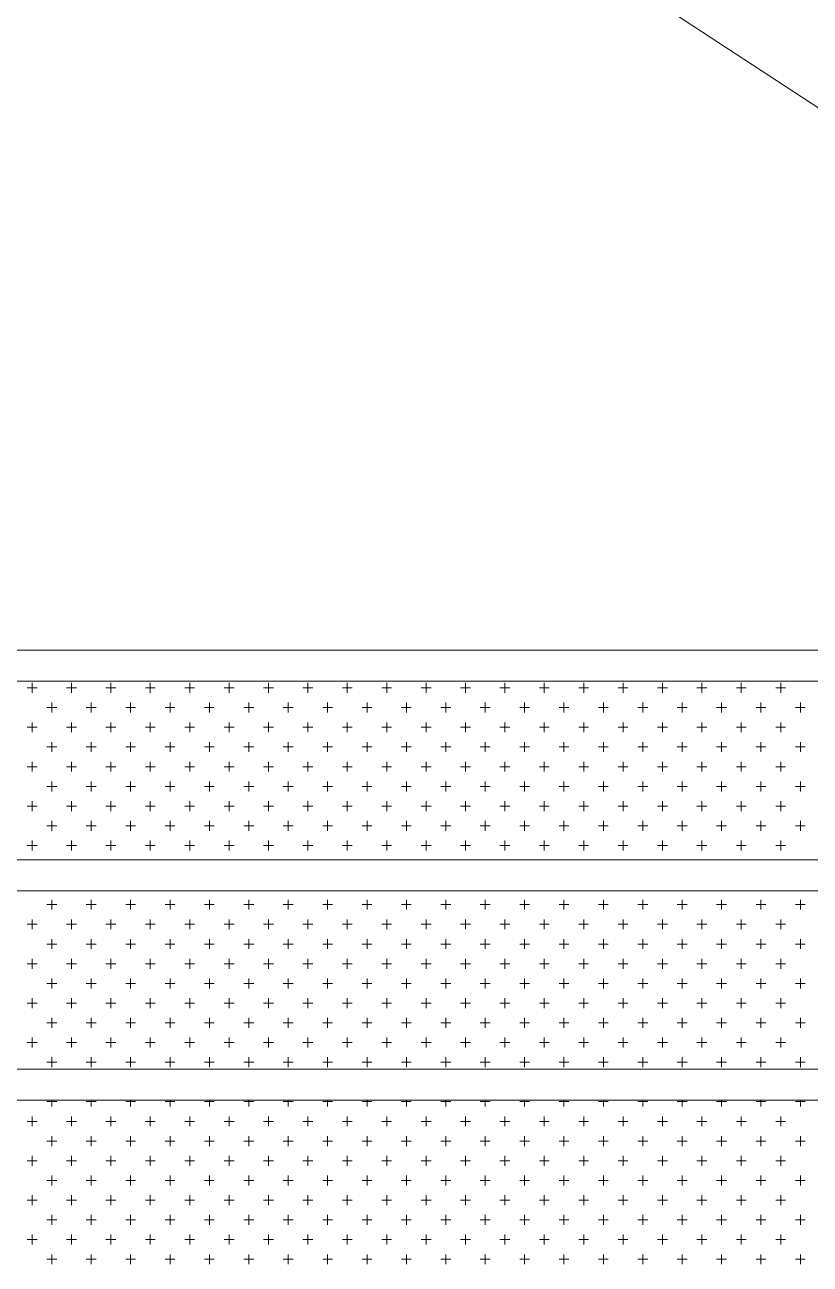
# Model space of a CAD drawing. Header units: millimetres. Extents: x -395 to 1008, y 9 to 692.
# Drawn here: x -315.02 to -312.488, y 27.542 to 31.537 of the extents above; entities that cross this region are included whole.
import ezdxf

# ---------------------------------------------------------------- set-up
doc = ezdxf.new("R2010")
doc.units = ezdxf.units.MM
doc.header["$LTSCALE"] = 0.1
doc.header["$MEASUREMENT"] = 0
doc.layers.add('.10 ultra fina', color=240, linetype='Continuous', lineweight=5)

# ---------------------------------------------------------------- blocks, each defined once
blk = doc.blocks.new('etwew')
at = {"layer": '.10 ultra fina', "color": 240, "lineweight": 5}
for p, q in [((379.4687, 92.1862), (381.9788, 90.5433)), ((356.4279, 89.6076), (381.3663, 89.6076)), ((356.4279, 89.5076), (381.3009, 89.5076)), ((378.188, 89.4862), (378.2197, 89.4862)), ((378.2039, 89.4703), (378.2039, 89.5021)), ((378.315, 89.4862), (378.3467, 89.4862)), ((378.3309, 89.4703), (378.3309, 89.5021)), ((378.442, 89.4862), (378.4737, 89.4862)), ((378.4579, 89.4703), (378.4579, 89.5021)), ((378.569, 89.4862), (378.6007, 89.4862)), ((378.5849, 89.4703), (378.5849, 89.5021)), ((378.696, 89.4862), (378.7277, 89.4862)), ((378.7119, 89.4703), (378.7119, 89.5021)), ((378.823, 89.4862), (378.8547, 89.4862)), ((378.8389, 89.4703), (378.8389, 89.5021)), ((378.95, 89.4862), (378.9817, 89.4862)), ((378.9659, 89.4703), (378.9659, 89.5021)), ((379.077, 89.4862), (379.1087, 89.4862)), ((379.0929, 89.4703), (379.0929, 89.5021)), ((379.204, 89.4862), (379.2357, 89.4862)), ((379.2199, 89.4703), (379.2199, 89.5021)), ((379.331, 89.4862), (379.3627, 89.4862)), ((379.3469, 89.4703), (379.3469, 89.5021)), ((379.458, 89.4862), (379.4897, 89.4862)), ((379.4739, 89.4703), (379.4739, 89.5021)), ((379.585, 89.4862), (379.6167, 89.4862)), ((379.6009, 89.4703), (379.6009, 89.5021)), ((379.712, 89.4862), (379.7437, 89.4862)), ((379.7279, 89.4703), (379.7279, 89.5021)), ((379.839, 89.4862), (379.8707, 89.4862)), ((379.8549, 89.4703), (379.8549, 89.5021)), ((379.966, 89.4862), (379.9977, 89.4862)), ((379.9819, 89.4703), (379.9819, 89.5021)), ((380.093, 89.4862), (380.1247, 89.4862)), ((380.1089, 89.4703), (380.1089, 89.5021)), ((380.22, 89.4862), (380.2517, 89.4862)), ((380.2359, 89.4703), (380.2359, 89.5021)), ((380.347, 89.4862), (380.3787, 89.4862)), ((380.3629, 89.4703), (380.3629, 89.5021)), ((380.474, 89.4862), (380.5057, 89.4862)), ((380.4899, 89.4703), (380.4899, 89.5021)), ((380.601, 89.4862), (380.6327, 89.4862)), ((380.6169, 89.4703), (380.6169, 89.5021)), ((378.2674, 89.4068), (378.2674, 89.4386)), ((378.3944, 89.4068), (378.3944, 89.4386)), ((378.5214, 89.4068), (378.5214, 89.4386)), ((378.6484, 89.4068), (378.6484, 89.4386)), ((378.7754, 89.4068), (378.7754, 89.4386)), ((378.9024, 89.4068), (378.9024, 89.4386)), ((379.0294, 89.4068), (379.0294, 89.4386)), ((379.1564, 89.4068), (379.1564, 89.4386)), ((379.2834, 89.4068), (379.2834, 89.4386)), ((379.4104, 89.4068), (379.4104, 89.4386)), ((379.5374, 89.4068), (379.5374, 89.4386)), ((379.6644, 89.4068), (379.6644, 89.4386)), ((379.7914, 89.4068), (379.7914, 89.4386)), ((379.9184, 89.4068), (379.9184, 89.4386)), ((380.0454, 89.4068), (380.0454, 89.4386)), ((380.1724, 89.4068), (380.1724, 89.4386)), ((380.2994, 89.4068), (380.2994, 89.4386)), ((380.4264, 89.4068), (380.4264, 89.4386)), ((380.5534, 89.4068), (380.5534, 89.4386)), ((380.6804, 89.4068), (380.6804, 89.4386)), ((378.2515, 89.4227), (378.2832, 89.4227)), ((378.3785, 89.4227), (378.4102, 89.4227)), ((378.5055, 89.4227), (378.5372, 89.4227)), ((378.6325, 89.4227), (378.6642, 89.4227)), ((378.7595, 89.4227), (378.7912, 89.4227)), ((378.8865, 89.4227), (378.9182, 89.4227)), ((379.0135, 89.4227), (379.0452, 89.4227)), ((379.1405, 89.4227), (379.1722, 89.4227)), ((379.2675, 89.4227), (379.2992, 89.4227)), ((379.3945, 89.4227), (379.4262, 89.4227)), ((379.5215, 89.4227), (379.5532, 89.4227)), ((379.6485, 89.4227), (379.6802, 89.4227)), ((379.7755, 89.4227), (379.8072, 89.4227)), ((379.9025, 89.4227), (379.9342, 89.4227)), ((380.0295, 89.4227), (380.0612, 89.4227)), ((380.1565, 89.4227), (380.1882, 89.4227)), ((380.2835, 89.4227), (380.3152, 89.4227)), ((380.4105, 89.4227), (380.4422, 89.4227)), ((380.5375, 89.4227), (380.5692, 89.4227)), ((380.6645, 89.4227), (380.6962, 89.4227)), ((378.188, 89.3592), (378.2197, 89.3592)), ((378.2039, 89.3433), (378.2039, 89.3751)), ((378.315, 89.3592), (378.3467, 89.3592)), ((378.3309, 89.3433), (378.3309, 89.3751)), ((378.442, 89.3592), (378.4737, 89.3592)), ((378.4579, 89.3433), (378.4579, 89.3751)), ((378.569, 89.3592), (378.6007, 89.3592)), ((378.5849, 89.3433), (378.5849, 89.3751)), ((378.696, 89.3592), (378.7277, 89.3592)), ((378.7119, 89.3433), (378.7119, 89.3751)), ((378.823, 89.3592), (378.8547, 89.3592)), ((378.8389, 89.3433), (378.8389, 89.3751)), ((378.95, 89.3592), (378.9817, 89.3592)), ((378.9659, 89.3433), (378.9659, 89.3751)), ((379.077, 89.3592), (379.1087, 89.3592)), ((379.0929, 89.3433), (379.0929, 89.3751)), ((379.204, 89.3592), (379.2357, 89.3592)), ((379.2199, 89.3433), (379.2199, 89.3751)), ((379.331, 89.3592), (379.3627, 89.3592)), ((379.3469, 89.3433), (379.3469, 89.3751)), ((379.458, 89.3592), (379.4897, 89.3592)), ((379.4739, 89.3433), (379.4739, 89.3751)), ((379.585, 89.3592), (379.6167, 89.3592)), ((379.6009, 89.3433), (379.6009, 89.3751)), ((379.712, 89.3592), (379.7437, 89.3592)), ((379.7279, 89.3433), (379.7279, 89.3751)), ((379.839, 89.3592), (379.8707, 89.3592)), ((379.8549, 89.3433), (379.8549, 89.3751)), ((379.966, 89.3592), (379.9977, 89.3592)), ((379.9819, 89.3433), (379.9819, 89.3751)), ((380.093, 89.3592), (380.1247, 89.3592)), ((380.1089, 89.3433), (380.1089, 89.3751)), ((380.22, 89.3592), (380.2517, 89.3592)), ((380.2359, 89.3433), (380.2359, 89.3751)), ((380.347, 89.3592), (380.3787, 89.3592)), ((380.3629, 89.3433), (380.3629, 89.3751)), ((380.474, 89.3592), (380.5057, 89.3592)), ((380.4899, 89.3433), (380.4899, 89.3751)), ((380.601, 89.3592), (380.6327, 89.3592)), ((380.6169, 89.3433), (380.6169, 89.3751)), ((378.2515, 89.2957), (378.2832, 89.2957)), ((378.2674, 89.2798), (378.2674, 89.3116)), ((378.3785, 89.2957), (378.4102, 89.2957)), ((378.3944, 89.2798), (378.3944, 89.3116)), ((378.5055, 89.2957), (378.5372, 89.2957)), ((378.5214, 89.2798), (378.5214, 89.3116)), ((378.6325, 89.2957), (378.6642, 89.2957)), ((378.6484, 89.2798), (378.6484, 89.3116)), ((378.7595, 89.2957), (378.7912, 89.2957)), ((378.7754, 89.2798), (378.7754, 89.3116)), ((378.8865, 89.2957), (378.9182, 89.2957)), ((378.9024, 89.2798), (378.9024, 89.3116)), ((379.0135, 89.2957), (379.0452, 89.2957)), ((379.0294, 89.2798), (379.0294, 89.3116)), ((379.1405, 89.2957), (379.1722, 89.2957)), ((379.1564, 89.2798), (379.1564, 89.3116)), ((379.2675, 89.2957), (379.2992, 89.2957)), ((379.2834, 89.2798), (379.2834, 89.3116)), ((379.3945, 89.2957), (379.4262, 89.2957)), ((379.4104, 89.2798), (379.4104, 89.3116)), ((379.5215, 89.2957), (379.5532, 89.2957)), ((379.5374, 89.2798), (379.5374, 89.3116)), ((379.6485, 89.2957), (379.6802, 89.2957)), ((379.6644, 89.2798), (379.6644, 89.3116)), ((379.7755, 89.2957), (379.8072, 89.2957)), ((379.7914, 89.2798), (379.7914, 89.3116)), ((379.9025, 89.2957), (379.9342, 89.2957)), ((379.9184, 89.2798), (379.9184, 89.3116)), ((380.0295, 89.2957), (380.0612, 89.2957)), ((380.0454, 89.2798), (380.0454, 89.3116)), ((380.1565, 89.2957), (380.1882, 89.2957)), ((380.1724, 89.2798), (380.1724, 89.3116)), ((380.2835, 89.2957), (380.3152, 89.2957)), ((380.2994, 89.2798), (380.2994, 89.3116)), ((380.4105, 89.2957), (380.4422, 89.2957)), ((380.4264, 89.2798), (380.4264, 89.3116)), ((380.5375, 89.2957), (380.5692, 89.2957)), ((380.5534, 89.2798), (380.5534, 89.3116)), ((380.6645, 89.2957), (380.6962, 89.2957)), ((380.6804, 89.2798), (380.6804, 89.3116)), ((378.2039, 89.2163), (378.2039, 89.2481)), ((378.3309, 89.2163), (378.3309, 89.2481)), ((378.4579, 89.2163), (378.4579, 89.2481)), ((378.5849, 89.2163), (378.5849, 89.2481)), ((378.7119, 89.2163), (378.7119, 89.2481)), ((378.8389, 89.2163), (378.8389, 89.2481)), ((378.9659, 89.2163), (378.9659, 89.2481)), ((379.0929, 89.2163), (379.0929, 89.2481)), ((379.2199, 89.2163), (379.2199, 89.2481)), ((379.3469, 89.2163), (379.3469, 89.2481)), ((379.4739, 89.2163), (379.4739, 89.2481)), ((379.6009, 89.2163), (379.6009, 89.2481)), ((379.7279, 89.2163), (379.7279, 89.2481)), ((379.8549, 89.2163), (379.8549, 89.2481)), ((379.9819, 89.2163), (379.9819, 89.2481)), ((380.1089, 89.2163), (380.1089, 89.2481)), ((380.2359, 89.2163), (380.2359, 89.2481)), ((380.3629, 89.2163), (380.3629, 89.2481)), ((380.4899, 89.2163), (380.4899, 89.2481)), ((380.6169, 89.2163), (380.6169, 89.2481)), ((378.188, 89.2322), (378.2197, 89.2322)), ((378.315, 89.2322), (378.3467, 89.2322)), ((378.442, 89.2322), (378.4737, 89.2322)), ((378.569, 89.2322), (378.6007, 89.2322)), ((378.696, 89.2322), (378.7277, 89.2322)), ((378.823, 89.2322), (378.8547, 89.2322)), ((378.95, 89.2322), (378.9817, 89.2322)), ((379.077, 89.2322), (379.1087, 89.2322)), ((379.204, 89.2322), (379.2357, 89.2322)), ((379.331, 89.2322), (379.3627, 89.2322)), ((379.458, 89.2322), (379.4897, 89.2322)), ((379.585, 89.2322), (379.6167, 89.2322)), ((379.712, 89.2322), (379.7437, 89.2322)), ((379.839, 89.2322), (379.8707, 89.2322)), ((379.966, 89.2322), (379.9977, 89.2322)), ((380.093, 89.2322), (380.1247, 89.2322)), ((380.22, 89.2322), (380.2517, 89.2322)), ((380.347, 89.2322), (380.3787, 89.2322)), ((380.474, 89.2322), (380.5057, 89.2322)), ((380.601, 89.2322), (380.6327, 89.2322)), ((378.2515, 89.1687), (378.2832, 89.1687)), ((378.2674, 89.1528), (378.2674, 89.1846)), ((378.3785, 89.1687), (378.4102, 89.1687)), ((378.3944, 89.1528), (378.3944, 89.1846)), ((378.5055, 89.1687), (378.5372, 89.1687)), ((378.5214, 89.1528), (378.5214, 89.1846)), ((378.6325, 89.1687), (378.6642, 89.1687)), ((378.6484, 89.1528), (378.6484, 89.1846)), ((378.7595, 89.1687), (378.7912, 89.1687)), ((378.7754, 89.1528), (378.7754, 89.1846)), ((378.8865, 89.1687), (378.9182, 89.1687)), ((378.9024, 89.1528), (378.9024, 89.1846)), ((379.0135, 89.1687), (379.0452, 89.1687)), ((379.0294, 89.1528), (379.0294, 89.1846)), ((379.1405, 89.1687), (379.1722, 89.1687)), ((379.1564, 89.1528), (379.1564, 89.1846)), ((379.2675, 89.1687), (379.2992, 89.1687)), ((379.2834, 89.1528), (379.2834, 89.1846)), ((379.3945, 89.1687), (379.4262, 89.1687)), ((379.4104, 89.1528), (379.4104, 89.1846)), ((379.5215, 89.1687), (379.5532, 89.1687)), ((379.5374, 89.1528), (379.5374, 89.1846)), ((379.6485, 89.1687), (379.6802, 89.1687)), ((379.6644, 89.1528), (379.6644, 89.1846)), ((379.7755, 89.1687), (379.8072, 89.1687)), ((379.7914, 89.1528), (379.7914, 89.1846)), ((379.9025, 89.1687), (379.9342, 89.1687)), ((379.9184, 89.1528), (379.9184, 89.1846)), ((380.0295, 89.1687), (380.0612, 89.1687)), ((380.0454, 89.1528), (380.0454, 89.1846)), ((380.1565, 89.1687), (380.1882, 89.1687)), ((380.1724, 89.1528), (380.1724, 89.1846)), ((380.2835, 89.1687), (380.3152, 89.1687)), ((380.2994, 89.1528), (380.2994, 89.1846)), ((380.4105, 89.1687), (380.4422, 89.1687)), ((380.4264, 89.1528), (380.4264, 89.1846)), ((380.5375, 89.1687), (380.5692, 89.1687)), ((380.5534, 89.1528), (380.5534, 89.1846)), ((380.6645, 89.1687), (380.6962, 89.1687)), ((380.6804, 89.1528), (380.6804, 89.1846)), ((378.2039, 89.0893), (378.2039, 89.1211)), ((378.3309, 89.0893), (378.3309, 89.1211)), ((378.4579, 89.0893), (378.4579, 89.1211)), ((378.5849, 89.0893), (378.5849, 89.1211)), ((378.7119, 89.0893), (378.7119, 89.1211)), ((378.8389, 89.0893), (378.8389, 89.1211)), ((378.9659, 89.0893), (378.9659, 89.1211)), ((379.0929, 89.0893), (379.0929, 89.1211)), ((379.2199, 89.0893), (379.2199, 89.1211)), ((379.3469, 89.0893), (379.3469, 89.1211)), ((379.4739, 89.0893), (379.4739, 89.1211)), ((379.6009, 89.0893), (379.6009, 89.1211)), ((379.7279, 89.0893), (379.7279, 89.1211)), ((379.8549, 89.0893), (379.8549, 89.1211)), ((379.9819, 89.0893), (379.9819, 89.1211)), ((380.1089, 89.0893), (380.1089, 89.1211)), ((380.2359, 89.0893), (380.2359, 89.1211)), ((380.3629, 89.0893), (380.3629, 89.1211)), ((380.4899, 89.0893), (380.4899, 89.1211)), ((380.6169, 89.0893), (380.6169, 89.1211)), ((378.188, 89.1052), (378.2197, 89.1052)), ((378.315, 89.1052), (378.3467, 89.1052)), ((378.442, 89.1052), (378.4737, 89.1052)), ((378.569, 89.1052), (378.6007, 89.1052)), ((378.696, 89.1052), (378.7277, 89.1052)), ((378.823, 89.1052), (378.8547, 89.1052)), ((378.95, 89.1052), (378.9817, 89.1052)), ((379.077, 89.1052), (379.1087, 89.1052)), ((379.204, 89.1052), (379.2357, 89.1052)), ((379.331, 89.1052), (379.3627, 89.1052)), ((379.458, 89.1052), (379.4897, 89.1052)), ((379.585, 89.1052), (379.6167, 89.1052)), ((379.712, 89.1052), (379.7437, 89.1052)), ((379.839, 89.1052), (379.8707, 89.1052)), ((379.966, 89.1052), (379.9977, 89.1052)), ((380.093, 89.1052), (380.1247, 89.1052)), ((380.22, 89.1052), (380.2517, 89.1052)), ((380.347, 89.1052), (380.3787, 89.1052)), ((380.474, 89.1052), (380.5057, 89.1052)), ((380.601, 89.1052), (380.6327, 89.1052)), ((378.2515, 89.0417), (378.2832, 89.0417)), ((378.2674, 89.0258), (378.2674, 89.0576)), ((378.3785, 89.0417), (378.4102, 89.0417)), ((378.3944, 89.0258), (378.3944, 89.0576)), ((378.5055, 89.0417), (378.5372, 89.0417)), ((378.5214, 89.0258), (378.5214, 89.0576)), ((378.6325, 89.0417), (378.6642, 89.0417)), ((378.6484, 89.0258), (378.6484, 89.0576)), ((378.7595, 89.0417), (378.7912, 89.0417)), ((378.7754, 89.0258), (378.7754, 89.0576)), ((378.8865, 89.0417), (378.9182, 89.0417)), ((378.9024, 89.0258), (378.9024, 89.0576)), ((379.0135, 89.0417), (379.0452, 89.0417)), ((379.0294, 89.0258), (379.0294, 89.0576)), ((379.1405, 89.0417), (379.1722, 89.0417)), ((379.1564, 89.0258), (379.1564, 89.0576)), ((379.2675, 89.0417), (379.2992, 89.0417)), ((379.2834, 89.0258), (379.2834, 89.0576)), ((379.3945, 89.0417), (379.4262, 89.0417)), ((379.4104, 89.0258), (379.4104, 89.0576)), ((379.5215, 89.0417), (379.5532, 89.0417)), ((379.5374, 89.0258), (379.5374, 89.0576)), ((379.6485, 89.0417), (379.6802, 89.0417)), ((379.6644, 89.0258), (379.6644, 89.0576)), ((379.7755, 89.0417), (379.8072, 89.0417)), ((379.7914, 89.0258), (379.7914, 89.0576)), ((379.9025, 89.0417), (379.9342, 89.0417)), ((379.9184, 89.0258), (379.9184, 89.0576)), ((380.0295, 89.0417), (380.0612, 89.0417)), ((380.0454, 89.0258), (380.0454, 89.0576)), ((380.1565, 89.0417), (380.1882, 89.0417)), ((380.1724, 89.0258), (380.1724, 89.0576)), ((380.2835, 89.0417), (380.3152, 89.0417)), ((380.2994, 89.0258), (380.2994, 89.0576)), ((380.4105, 89.0417), (380.4422, 89.0417)), ((380.4264, 89.0258), (380.4264, 89.0576)), ((380.5375, 89.0417), (380.5692, 89.0417)), ((380.5534, 89.0258), (380.5534, 89.0576)), ((380.6645, 89.0417), (380.6962, 89.0417)), ((380.6804, 89.0258), (380.6804, 89.0576)), ((378.2039, 88.9623), (378.2039, 88.9941)), ((378.3309, 88.9623), (378.3309, 88.9941)), ((378.4579, 88.9623), (378.4579, 88.9941)), ((378.5849, 88.9623), (378.5849, 88.9941)), ((378.7119, 88.9623), (378.7119, 88.9941)), ((378.8389, 88.9623), (378.8389, 88.9941)), ((378.9659, 88.9623), (378.9659, 88.9941)), ((379.0929, 88.9623), (379.0929, 88.9941)), ((379.2199, 88.9623), (379.2199, 88.9941)), ((379.3469, 88.9623), (379.3469, 88.9941)), ((379.4739, 88.9623), (379.4739, 88.9941)), ((379.6009, 88.9623), (379.6009, 88.9941)), ((379.7279, 88.9623), (379.7279, 88.9941)), ((379.8549, 88.9623), (379.8549, 88.9941)), ((379.9819, 88.9623), (379.9819, 88.9941)), ((380.1089, 88.9623), (380.1089, 88.9941)), ((380.2359, 88.9623), (380.2359, 88.9941)), ((380.3629, 88.9623), (380.3629, 88.9941)), ((380.4899, 88.9623), (380.4899, 88.9941)), ((380.6169, 88.9623), (380.6169, 88.9941)), ((378.188, 88.9782), (378.2197, 88.9782)), ((378.315, 88.9782), (378.3467, 88.9782)), ((378.442, 88.9782), (378.4737, 88.9782)), ((378.569, 88.9782), (378.6007, 88.9782)), ((378.696, 88.9782), (378.7277, 88.9782)), ((378.823, 88.9782), (378.8547, 88.9782)), ((378.95, 88.9782), (378.9817, 88.9782)), ((379.077, 88.9782), (379.1087, 88.9782)), ((379.204, 88.9782), (379.2357, 88.9782)), ((379.331, 88.9782), (379.3627, 88.9782)), ((379.458, 88.9782), (379.4897, 88.9782)), ((379.585, 88.9782), (379.6167, 88.9782)), ((379.712, 88.9782), (379.7437, 88.9782)), ((379.839, 88.9782), (379.8707, 88.9782)), ((379.966, 88.9782), (379.9977, 88.9782)), ((380.093, 88.9782), (380.1247, 88.9782)), ((380.22, 88.9782), (380.2517, 88.9782)), ((380.347, 88.9782), (380.3787, 88.9782)), ((380.474, 88.9782), (380.5057, 88.9782)), ((380.601, 88.9782), (380.6327, 88.9782)), ((356.4279, 88.9325), (381.7008, 88.9325)), ((356.4279, 88.8325), (381.8536, 88.8325)), ((378.2674, 88.7718), (378.2674, 88.8036)), ((378.3944, 88.7718), (378.3944, 88.8036)), ((378.5214, 88.7718), (378.5214, 88.8036)), ((378.6484, 88.7718), (378.6484, 88.8036)), ((378.7754, 88.7718), (378.7754, 88.8036)), ((378.9024, 88.7718), (378.9024, 88.8036)), ((379.0294, 88.7718), (379.0294, 88.8036)), ((379.1564, 88.7718), (379.1564, 88.8036)), ((379.2834, 88.7718), (379.2834, 88.8036)), ((379.4104, 88.7718), (379.4104, 88.8036)), ((379.5374, 88.7718), (379.5374, 88.8036)), ((379.6644, 88.7718), (379.6644, 88.8036)), ((379.7914, 88.7718), (379.7914, 88.8036)), ((379.9184, 88.7718), (379.9184, 88.8036)), ((380.0454, 88.7718), (380.0454, 88.8036)), ((380.1724, 88.7718), (380.1724, 88.8036)), ((380.2994, 88.7718), (380.2994, 88.8036)), ((380.4264, 88.7718), (380.4264, 88.8036)), ((380.5534, 88.7718), (380.5534, 88.8036)), ((380.6804, 88.7718), (380.6804, 88.8036)), ((378.2515, 88.7877), (378.2832, 88.7877)), ((378.3785, 88.7877), (378.4102, 88.7877)), ((378.5055, 88.7877), (378.5372, 88.7877)), ((378.6325, 88.7877), (378.6642, 88.7877)), ((378.7595, 88.7877), (378.7912, 88.7877)), ((378.8865, 88.7877), (378.9182, 88.7877)), ((379.0135, 88.7877), (379.0452, 88.7877)), ((379.1405, 88.7877), (379.1722, 88.7877)), ((379.2675, 88.7877), (379.2992, 88.7877)), ((379.3945, 88.7877), (379.4262, 88.7877)), ((379.5215, 88.7877), (379.5532, 88.7877)), ((379.6485, 88.7877), (379.6802, 88.7877)), ((379.7755, 88.7877), (379.8072, 88.7877)), ((379.9025, 88.7877), (379.9342, 88.7877)), ((380.0295, 88.7877), (380.0612, 88.7877)), ((380.1565, 88.7877), (380.1882, 88.7877)), ((380.2835, 88.7877), (380.3152, 88.7877)), ((380.4105, 88.7877), (380.4422, 88.7877)), ((380.5375, 88.7877), (380.5692, 88.7877)), ((380.6645, 88.7877), (380.6962, 88.7877)), ((378.188, 88.7242), (378.2197, 88.7242)), ((378.2039, 88.7083), (378.2039, 88.7401)), ((378.315, 88.7242), (378.3467, 88.7242)), ((378.3309, 88.7083), (378.3309, 88.7401)), ((378.442, 88.7242), (378.4737, 88.7242)), ((378.4579, 88.7083), (378.4579, 88.7401)), ((378.569, 88.7242), (378.6007, 88.7242)), ((378.5849, 88.7083), (378.5849, 88.7401)), ((378.696, 88.7242), (378.7277, 88.7242)), ((378.7119, 88.7083), (378.7119, 88.7401)), ((378.823, 88.7242), (378.8547, 88.7242)), ((378.8389, 88.7083), (378.8389, 88.7401)), ((378.95, 88.7242), (378.9817, 88.7242)), ((378.9659, 88.7083), (378.9659, 88.7401)), ((379.077, 88.7242), (379.1087, 88.7242)), ((379.0929, 88.7083), (379.0929, 88.7401)), ((379.204, 88.7242), (379.2357, 88.7242)), ((379.2199, 88.7083), (379.2199, 88.7401)), ((379.331, 88.7242), (379.3627, 88.7242)), ((379.3469, 88.7083), (379.3469, 88.7401)), ((379.458, 88.7242), (379.4897, 88.7242)), ((379.4739, 88.7083), (379.4739, 88.7401)), ((379.585, 88.7242), (379.6167, 88.7242)), ((379.6009, 88.7083), (379.6009, 88.7401)), ((379.712, 88.7242), (379.7437, 88.7242)), ((379.7279, 88.7083), (379.7279, 88.7401)), ((379.839, 88.7242), (379.8707, 88.7242)), ((379.8549, 88.7083), (379.8549, 88.7401)), ((379.966, 88.7242), (379.9977, 88.7242)), ((379.9819, 88.7083), (379.9819, 88.7401)), ((380.093, 88.7242), (380.1247, 88.7242)), ((380.1089, 88.7083), (380.1089, 88.7401)), ((380.22, 88.7242), (380.2517, 88.7242)), ((380.2359, 88.7083), (380.2359, 88.7401)), ((380.347, 88.7242), (380.3787, 88.7242)), ((380.3629, 88.7083), (380.3629, 88.7401)), ((380.474, 88.7242), (380.5057, 88.7242)), ((380.4899, 88.7083), (380.4899, 88.7401)), ((380.601, 88.7242), (380.6327, 88.7242)), ((380.6169, 88.7083), (380.6169, 88.7401)), ((378.2674, 88.6448), (378.2674, 88.6766)), ((378.3944, 88.6448), (378.3944, 88.6766)), ((378.5214, 88.6448), (378.5214, 88.6766)), ((378.6484, 88.6448), (378.6484, 88.6766)), ((378.7754, 88.6448), (378.7754, 88.6766)), ((378.9024, 88.6448), (378.9024, 88.6766)), ((379.0294, 88.6448), (379.0294, 88.6766)), ((379.1564, 88.6448), (379.1564, 88.6766)), ((379.2834, 88.6448), (379.2834, 88.6766)), ((379.4104, 88.6448), (379.4104, 88.6766)), ((379.5374, 88.6448), (379.5374, 88.6766)), ((379.6644, 88.6448), (379.6644, 88.6766)), ((379.7914, 88.6448), (379.7914, 88.6766)), ((379.9184, 88.6448), (379.9184, 88.6766)), ((380.0454, 88.6448), (380.0454, 88.6766)), ((380.1724, 88.6448), (380.1724, 88.6766)), ((380.2994, 88.6448), (380.2994, 88.6766)), ((380.4264, 88.6448), (380.4264, 88.6766)), ((380.5534, 88.6448), (380.5534, 88.6766)), ((380.6804, 88.6448), (380.6804, 88.6766)), ((378.2515, 88.6607), (378.2832, 88.6607)), ((378.3785, 88.6607), (378.4102, 88.6607)), ((378.5055, 88.6607), (378.5372, 88.6607)), ((378.6325, 88.6607), (378.6642, 88.6607)), ((378.7595, 88.6607), (378.7912, 88.6607)), ((378.8865, 88.6607), (378.9182, 88.6607)), ((379.0135, 88.6607), (379.0452, 88.6607)), ((379.1405, 88.6607), (379.1722, 88.6607)), ((379.2675, 88.6607), (379.2992, 88.6607)), ((379.3945, 88.6607), (379.4262, 88.6607)), ((379.5215, 88.6607), (379.5532, 88.6607)), ((379.6485, 88.6607), (379.6802, 88.6607)), ((379.7755, 88.6607), (379.8072, 88.6607)), ((379.9025, 88.6607), (379.9342, 88.6607)), ((380.0295, 88.6607), (380.0612, 88.6607)), ((380.1565, 88.6607), (380.1882, 88.6607)), ((380.2835, 88.6607), (380.3152, 88.6607)), ((380.4105, 88.6607), (380.4422, 88.6607)), ((380.5375, 88.6607), (380.5692, 88.6607)), ((380.6645, 88.6607), (380.6962, 88.6607)), ((378.188, 88.5972), (378.2197, 88.5972)), ((378.2039, 88.5813), (378.2039, 88.6131)), ((378.315, 88.5972), (378.3467, 88.5972)), ((378.3309, 88.5813), (378.3309, 88.6131)), ((378.442, 88.5972), (378.4737, 88.5972)), ((378.4579, 88.5813), (378.4579, 88.6131)), ((378.569, 88.5972), (378.6007, 88.5972)), ((378.5849, 88.5813), (378.5849, 88.6131)), ((378.696, 88.5972), (378.7277, 88.5972)), ((378.7119, 88.5813), (378.7119, 88.6131)), ((378.823, 88.5972), (378.8547, 88.5972)), ((378.8389, 88.5813), (378.8389, 88.6131)), ((378.95, 88.5972), (378.9817, 88.5972)), ((378.9659, 88.5813), (378.9659, 88.6131)), ((379.077, 88.5972), (379.1087, 88.5972)), ((379.0929, 88.5813), (379.0929, 88.6131)), ((379.204, 88.5972), (379.2357, 88.5972)), ((379.2199, 88.5813), (379.2199, 88.6131)), ((379.331, 88.5972), (379.3627, 88.5972)), ((379.3469, 88.5813), (379.3469, 88.6131)), ((379.458, 88.5972), (379.4897, 88.5972)), ((379.4739, 88.5813), (379.4739, 88.6131)), ((379.585, 88.5972), (379.6167, 88.5972)), ((379.6009, 88.5813), (379.6009, 88.6131)), ((379.712, 88.5972), (379.7437, 88.5972)), ((379.7279, 88.5813), (379.7279, 88.6131)), ((379.839, 88.5972), (379.8707, 88.5972)), ((379.8549, 88.5813), (379.8549, 88.6131)), ((379.966, 88.5972), (379.9977, 88.5972)), ((379.9819, 88.5813), (379.9819, 88.6131)), ((380.093, 88.5972), (380.1247, 88.5972)), ((380.1089, 88.5813), (380.1089, 88.6131)), ((380.22, 88.5972), (380.2517, 88.5972)), ((380.2359, 88.5813), (380.2359, 88.6131)), ((380.347, 88.5972), (380.3787, 88.5972)), ((380.3629, 88.5813), (380.3629, 88.6131)), ((380.474, 88.5972), (380.5057, 88.5972)), ((380.4899, 88.5813), (380.4899, 88.6131)), ((380.601, 88.5972), (380.6327, 88.5972)), ((380.6169, 88.5813), (380.6169, 88.6131)), ((378.2515, 88.5337), (378.2832, 88.5337)), ((378.2674, 88.5178), (378.2674, 88.5496)), ((378.3785, 88.5337), (378.4102, 88.5337)), ((378.3944, 88.5178), (378.3944, 88.5496)), ((378.5055, 88.5337), (378.5372, 88.5337)), ((378.5214, 88.5178), (378.5214, 88.5496)), ((378.6325, 88.5337), (378.6642, 88.5337)), ((378.6484, 88.5178), (378.6484, 88.5496)), ((378.7595, 88.5337), (378.7912, 88.5337)), ((378.7754, 88.5178), (378.7754, 88.5496)), ((378.8865, 88.5337), (378.9182, 88.5337)), ((378.9024, 88.5178), (378.9024, 88.5496)), ((379.0135, 88.5337), (379.0452, 88.5337)), ((379.0294, 88.5178), (379.0294, 88.5496)), ((379.1405, 88.5337), (379.1722, 88.5337)), ((379.1564, 88.5178), (379.1564, 88.5496)), ((379.2675, 88.5337), (379.2992, 88.5337)), ((379.2834, 88.5178), (379.2834, 88.5496)), ((379.3945, 88.5337), (379.4262, 88.5337)), ((379.4104, 88.5178), (379.4104, 88.5496)), ((379.5215, 88.5337), (379.5532, 88.5337)), ((379.5374, 88.5178), (379.5374, 88.5496)), ((379.6485, 88.5337), (379.6802, 88.5337)), ((379.6644, 88.5178), (379.6644, 88.5496)), ((379.7755, 88.5337), (379.8072, 88.5337)), ((379.7914, 88.5178), (379.7914, 88.5496)), ((379.9025, 88.5337), (379.9342, 88.5337)), ((379.9184, 88.5178), (379.9184, 88.5496)), ((380.0295, 88.5337), (380.0612, 88.5337)), ((380.0454, 88.5178), (380.0454, 88.5496)), ((380.1565, 88.5337), (380.1882, 88.5337)), ((380.1724, 88.5178), (380.1724, 88.5496)), ((380.2835, 88.5337), (380.3152, 88.5337)), ((380.2994, 88.5178), (380.2994, 88.5496)), ((380.4105, 88.5337), (380.4422, 88.5337)), ((380.4264, 88.5178), (380.4264, 88.5496)), ((380.5375, 88.5337), (380.5692, 88.5337)), ((380.5534, 88.5178), (380.5534, 88.5496)), ((380.6645, 88.5337), (380.6962, 88.5337)), ((380.6804, 88.5178), (380.6804, 88.5496)), ((378.2039, 88.4543), (378.2039, 88.4861)), ((378.3309, 88.4543), (378.3309, 88.4861)), ((378.4579, 88.4543), (378.4579, 88.4861)), ((378.5849, 88.4543), (378.5849, 88.4861)), ((378.7119, 88.4543), (378.7119, 88.4861)), ((378.8389, 88.4543), (378.8389, 88.4861)), ((378.9659, 88.4543), (378.9659, 88.4861)), ((379.0929, 88.4543), (379.0929, 88.4861)), ((379.2199, 88.4543), (379.2199, 88.4861)), ((379.3469, 88.4543), (379.3469, 88.4861)), ((379.4739, 88.4543), (379.4739, 88.4861)), ((379.6009, 88.4543), (379.6009, 88.4861)), ((379.7279, 88.4543), (379.7279, 88.4861)), ((379.8549, 88.4543), (379.8549, 88.4861)), ((379.9819, 88.4543), (379.9819, 88.4861)), ((380.1089, 88.4543), (380.1089, 88.4861)), ((380.2359, 88.4543), (380.2359, 88.4861)), ((380.3629, 88.4543), (380.3629, 88.4861)), ((380.4899, 88.4543), (380.4899, 88.4861)), ((380.6169, 88.4543), (380.6169, 88.4861)), ((378.188, 88.4702), (378.2197, 88.4702)), ((378.315, 88.4702), (378.3467, 88.4702)), ((378.442, 88.4702), (378.4737, 88.4702)), ((378.569, 88.4702), (378.6007, 88.4702)), ((378.696, 88.4702), (378.7277, 88.4702)), ((378.823, 88.4702), (378.8547, 88.4702)), ((378.95, 88.4702), (378.9817, 88.4702)), ((379.077, 88.4702), (379.1087, 88.4702)), ((379.204, 88.4702), (379.2357, 88.4702)), ((379.331, 88.4702), (379.3627, 88.4702)), ((379.458, 88.4702), (379.4897, 88.4702)), ((379.585, 88.4702), (379.6167, 88.4702)), ((379.712, 88.4702), (379.7437, 88.4702)), ((379.839, 88.4702), (379.8707, 88.4702)), ((379.966, 88.4702), (379.9977, 88.4702)), ((380.093, 88.4702), (380.1247, 88.4702)), ((380.22, 88.4702), (380.2517, 88.4702)), ((380.347, 88.4702), (380.3787, 88.4702)), ((380.474, 88.4702), (380.5057, 88.4702)), ((380.601, 88.4702), (380.6327, 88.4702)), ((378.2515, 88.4067), (378.2832, 88.4067)), ((378.2674, 88.3908), (378.2674, 88.4226)), ((378.3785, 88.4067), (378.4102, 88.4067)), ((378.3944, 88.3908), (378.3944, 88.4226)), ((378.5055, 88.4067), (378.5372, 88.4067)), ((378.5214, 88.3908), (378.5214, 88.4226)), ((378.6325, 88.4067), (378.6642, 88.4067)), ((378.6484, 88.3908), (378.6484, 88.4226)), ((378.7595, 88.4067), (378.7912, 88.4067)), ((378.7754, 88.3908), (378.7754, 88.4226)), ((378.8865, 88.4067), (378.9182, 88.4067)), ((378.9024, 88.3908), (378.9024, 88.4226)), ((379.0135, 88.4067), (379.0452, 88.4067)), ((379.0294, 88.3908), (379.0294, 88.4226)), ((379.1405, 88.4067), (379.1722, 88.4067)), ((379.1564, 88.3908), (379.1564, 88.4226)), ((379.2675, 88.4067), (379.2992, 88.4067)), ((379.2834, 88.3908), (379.2834, 88.4226)), ((379.3945, 88.4067), (379.4262, 88.4067)), ((379.4104, 88.3908), (379.4104, 88.4226)), ((379.5215, 88.4067), (379.5532, 88.4067)), ((379.5374, 88.3908), (379.5374, 88.4226)), ((379.6485, 88.4067), (379.6802, 88.4067)), ((379.6644, 88.3908), (379.6644, 88.4226)), ((379.7755, 88.4067), (379.8072, 88.4067)), ((379.7914, 88.3908), (379.7914, 88.4226)), ((379.9025, 88.4067), (379.9342, 88.4067)), ((379.9184, 88.3908), (379.9184, 88.4226)), ((380.0295, 88.4067), (380.0612, 88.4067)), ((380.0454, 88.3908), (380.0454, 88.4226)), ((380.1565, 88.4067), (380.1882, 88.4067)), ((380.1724, 88.3908), (380.1724, 88.4226)), ((380.2835, 88.4067), (380.3152, 88.4067)), ((380.2994, 88.3908), (380.2994, 88.4226)), ((380.4105, 88.4067), (380.4422, 88.4067)), ((380.4264, 88.3908), (380.4264, 88.4226)), ((380.5375, 88.4067), (380.5692, 88.4067)), ((380.5534, 88.3908), (380.5534, 88.4226)), ((380.6645, 88.4067), (380.6962, 88.4067)), ((380.6804, 88.3908), (380.6804, 88.4226)), ((378.2039, 88.3273), (378.2039, 88.3591)), ((378.3309, 88.3273), (378.3309, 88.3591)), ((378.4579, 88.3273), (378.4579, 88.3591)), ((378.5849, 88.3273), (378.5849, 88.3591)), ((378.7119, 88.3273), (378.7119, 88.3591)), ((378.8389, 88.3273), (378.8389, 88.3591)), ((378.9659, 88.3273), (378.9659, 88.3591)), ((379.0929, 88.3273), (379.0929, 88.3591)), ((379.2199, 88.3273), (379.2199, 88.3591)), ((379.3469, 88.3273), (379.3469, 88.3591)), ((379.4739, 88.3273), (379.4739, 88.3591)), ((379.6009, 88.3273), (379.6009, 88.3591)), ((379.7279, 88.3273), (379.7279, 88.3591)), ((379.8549, 88.3273), (379.8549, 88.3591)), ((379.9819, 88.3273), (379.9819, 88.3591)), ((380.1089, 88.3273), (380.1089, 88.3591)), ((380.2359, 88.3273), (380.2359, 88.3591)), ((380.3629, 88.3273), (380.3629, 88.3591)), ((380.4899, 88.3273), (380.4899, 88.3591)), ((380.6169, 88.3273), (380.6169, 88.3591)), ((378.188, 88.3432), (378.2197, 88.3432)), ((378.315, 88.3432), (378.3467, 88.3432)), ((378.442, 88.3432), (378.4737, 88.3432)), ((378.569, 88.3432), (378.6007, 88.3432)), ((378.696, 88.3432), (378.7277, 88.3432)), ((378.823, 88.3432), (378.8547, 88.3432)), ((378.95, 88.3432), (378.9817, 88.3432)), ((379.077, 88.3432), (379.1087, 88.3432)), ((379.204, 88.3432), (379.2357, 88.3432)), ((379.331, 88.3432), (379.3627, 88.3432)), ((379.458, 88.3432), (379.4897, 88.3432)), ((379.585, 88.3432), (379.6167, 88.3432)), ((379.712, 88.3432), (379.7437, 88.3432)), ((379.839, 88.3432), (379.8707, 88.3432)), ((379.966, 88.3432), (379.9977, 88.3432)), ((380.093, 88.3432), (380.1247, 88.3432)), ((380.22, 88.3432), (380.2517, 88.3432)), ((380.347, 88.3432), (380.3787, 88.3432)), ((380.474, 88.3432), (380.5057, 88.3432)), ((380.601, 88.3432), (380.6327, 88.3432)), ((378.2515, 88.2797), (378.2832, 88.2797)), ((378.2674, 88.2638), (378.2674, 88.2956)), ((378.3785, 88.2797), (378.4102, 88.2797)), ((378.3944, 88.2638), (378.3944, 88.2956)), ((378.5055, 88.2797), (378.5372, 88.2797)), ((378.5214, 88.2638), (378.5214, 88.2956)), ((378.6325, 88.2797), (378.6642, 88.2797)), ((378.6484, 88.2638), (378.6484, 88.2956)), ((378.7595, 88.2797), (378.7912, 88.2797)), ((378.7754, 88.2638), (378.7754, 88.2956)), ((378.8865, 88.2797), (378.9182, 88.2797)), ((378.9024, 88.2638), (378.9024, 88.2956)), ((379.0135, 88.2797), (379.0452, 88.2797)), ((379.0294, 88.2638), (379.0294, 88.2956)), ((379.1405, 88.2797), (379.1722, 88.2797)), ((379.1564, 88.2638), (379.1564, 88.2956)), ((379.2675, 88.2797), (379.2992, 88.2797)), ((379.2834, 88.2638), (379.2834, 88.2956)), ((379.3945, 88.2797), (379.4262, 88.2797)), ((379.4104, 88.2638), (379.4104, 88.2956)), ((379.5215, 88.2797), (379.5532, 88.2797)), ((379.5374, 88.2638), (379.5374, 88.2956)), ((379.6485, 88.2797), (379.6802, 88.2797)), ((379.6644, 88.2638), (379.6644, 88.2956)), ((379.7755, 88.2797), (379.8072, 88.2797)), ((379.7914, 88.2638), (379.7914, 88.2956)), ((379.9025, 88.2797), (379.9342, 88.2797)), ((379.9184, 88.2638), (379.9184, 88.2956)), ((380.0295, 88.2797), (380.0612, 88.2797)), ((380.0454, 88.2638), (380.0454, 88.2956)), ((380.1565, 88.2797), (380.1882, 88.2797)), ((380.1724, 88.2638), (380.1724, 88.2956)), ((380.2835, 88.2797), (380.3152, 88.2797)), ((380.2994, 88.2638), (380.2994, 88.2956)), ((380.4105, 88.2797), (380.4422, 88.2797)), ((380.4264, 88.2638), (380.4264, 88.2956)), ((380.5375, 88.2797), (380.5692, 88.2797)), ((380.5534, 88.2638), (380.5534, 88.2956)), ((380.6645, 88.2797), (380.6962, 88.2797)), ((380.6804, 88.2638), (380.6804, 88.2956)), ((356.4279, 88.2574), (382.7322, 88.2574)), ((356.4279, 88.1574), (382.885, 88.1574)), ((378.2674, 88.1368), (378.2674, 88.1574)), ((378.3944, 88.1368), (378.3944, 88.1574)), ((378.5214, 88.1368), (378.5214, 88.1574)), ((378.6484, 88.1368), (378.6484, 88.1574)), ((378.7754, 88.1368), (378.7754, 88.1574)), ((378.9024, 88.1368), (378.9024, 88.1574)), ((379.0294, 88.1368), (379.0294, 88.1574)), ((379.1564, 88.1368), (379.1564, 88.1574)), ((379.2834, 88.1368), (379.2834, 88.1574)), ((379.4104, 88.1368), (379.4104, 88.1574)), ((379.5374, 88.1368), (379.5374, 88.1574)), ((379.6644, 88.1368), (379.6644, 88.1574)), ((379.7914, 88.1368), (379.7914, 88.1574)), ((379.9184, 88.1368), (379.9184, 88.1574)), ((380.0454, 88.1368), (380.0454, 88.1574)), ((380.1724, 88.1368), (380.1724, 88.1574)), ((380.2994, 88.1368), (380.2994, 88.1574)), ((380.4264, 88.1368), (380.4264, 88.1574)), ((380.5534, 88.1368), (380.5534, 88.1574)), ((380.6804, 88.1368), (380.6804, 88.1574)), ((378.2515, 88.1527), (378.2832, 88.1527)), ((378.3785, 88.1527), (378.4102, 88.1527)), ((378.5055, 88.1527), (378.5372, 88.1527)), ((378.6325, 88.1527), (378.6642, 88.1527)), ((378.7595, 88.1527), (378.7912, 88.1527)), ((378.8865, 88.1527), (378.9182, 88.1527)), ((379.0135, 88.1527), (379.0452, 88.1527)), ((379.1405, 88.1527), (379.1722, 88.1527)), ((379.2675, 88.1527), (379.2992, 88.1527)), ((379.3945, 88.1527), (379.4262, 88.1527)), ((379.5215, 88.1527), (379.5532, 88.1527)), ((379.6485, 88.1527), (379.6802, 88.1527)), ((379.7755, 88.1527), (379.8072, 88.1527)), ((379.9025, 88.1527), (379.9342, 88.1527)), ((380.0295, 88.1527), (380.0612, 88.1527)), ((380.1565, 88.1527), (380.1882, 88.1527)), ((380.2835, 88.1527), (380.3152, 88.1527)), ((380.4105, 88.1527), (380.4422, 88.1527)), ((380.5375, 88.1527), (380.5692, 88.1527)), ((380.6645, 88.1527), (380.6962, 88.1527)), ((378.188, 88.0892), (378.2197, 88.0892)), ((378.2039, 88.0733), (378.2039, 88.1051)), ((378.315, 88.0892), (378.3467, 88.0892)), ((378.3309, 88.0733), (378.3309, 88.1051)), ((378.442, 88.0892), (378.4737, 88.0892)), ((378.4579, 88.0733), (378.4579, 88.1051)), ((378.569, 88.0892), (378.6007, 88.0892)), ((378.5849, 88.0733), (378.5849, 88.1051)), ((378.696, 88.0892), (378.7277, 88.0892)), ((378.7119, 88.0733), (378.7119, 88.1051)), ((378.823, 88.0892), (378.8547, 88.0892)), ((378.8389, 88.0733), (378.8389, 88.1051)), ((378.95, 88.0892), (378.9817, 88.0892)), ((378.9659, 88.0733), (378.9659, 88.1051)), ((379.077, 88.0892), (379.1087, 88.0892)), ((379.0929, 88.0733), (379.0929, 88.1051)), ((379.204, 88.0892), (379.2357, 88.0892)), ((379.2199, 88.0733), (379.2199, 88.1051)), ((379.331, 88.0892), (379.3627, 88.0892)), ((379.3469, 88.0733), (379.3469, 88.1051)), ((379.458, 88.0892), (379.4897, 88.0892)), ((379.4739, 88.0733), (379.4739, 88.1051)), ((379.585, 88.0892), (379.6167, 88.0892)), ((379.6009, 88.0733), (379.6009, 88.1051)), ((379.712, 88.0892), (379.7437, 88.0892)), ((379.7279, 88.0733), (379.7279, 88.1051)), ((379.839, 88.0892), (379.8707, 88.0892)), ((379.8549, 88.0733), (379.8549, 88.1051)), ((379.966, 88.0892), (379.9977, 88.0892)), ((379.9819, 88.0733), (379.9819, 88.1051)), ((380.093, 88.0892), (380.1247, 88.0892)), ((380.1089, 88.0733), (380.1089, 88.1051)), ((380.22, 88.0892), (380.2517, 88.0892)), ((380.2359, 88.0733), (380.2359, 88.1051)), ((380.347, 88.0892), (380.3787, 88.0892)), ((380.3629, 88.0733), (380.3629, 88.1051)), ((380.474, 88.0892), (380.5057, 88.0892)), ((380.4899, 88.0733), (380.4899, 88.1051)), ((380.601, 88.0892), (380.6327, 88.0892)), ((380.6169, 88.0733), (380.6169, 88.1051)), ((378.2674, 88.0098), (378.2674, 88.0416)), ((378.3944, 88.0098), (378.3944, 88.0416)), ((378.5214, 88.0098), (378.5214, 88.0416)), ((378.6484, 88.0098), (378.6484, 88.0416)), ((378.7754, 88.0098), (378.7754, 88.0416)), ((378.9024, 88.0098), (378.9024, 88.0416)), ((379.0294, 88.0098), (379.0294, 88.0416)), ((379.1564, 88.0098), (379.1564, 88.0416)), ((379.2834, 88.0098), (379.2834, 88.0416)), ((379.4104, 88.0098), (379.4104, 88.0416)), ((379.5374, 88.0098), (379.5374, 88.0416)), ((379.6644, 88.0098), (379.6644, 88.0416)), ((379.7914, 88.0098), (379.7914, 88.0416)), ((379.9184, 88.0098), (379.9184, 88.0416)), ((380.0454, 88.0098), (380.0454, 88.0416)), ((380.1724, 88.0098), (380.1724, 88.0416)), ((380.2994, 88.0098), (380.2994, 88.0416)), ((380.4264, 88.0098), (380.4264, 88.0416)), ((380.5534, 88.0098), (380.5534, 88.0416)), ((380.6804, 88.0098), (380.6804, 88.0416)), ((378.2515, 88.0257), (378.2832, 88.0257)), ((378.3785, 88.0257), (378.4102, 88.0257)), ((378.5055, 88.0257), (378.5372, 88.0257)), ((378.6325, 88.0257), (378.6642, 88.0257)), ((378.7595, 88.0257), (378.7912, 88.0257)), ((378.8865, 88.0257), (378.9182, 88.0257)), ((379.0135, 88.0257), (379.0452, 88.0257)), ((379.1405, 88.0257), (379.1722, 88.0257)), ((379.2675, 88.0257), (379.2992, 88.0257)), ((379.3945, 88.0257), (379.4262, 88.0257)), ((379.5215, 88.0257), (379.5532, 88.0257)), ((379.6485, 88.0257), (379.6802, 88.0257)), ((379.7755, 88.0257), (379.8072, 88.0257)), ((379.9025, 88.0257), (379.9342, 88.0257)), ((380.0295, 88.0257), (380.0612, 88.0257)), ((380.1565, 88.0257), (380.1882, 88.0257)), ((380.2835, 88.0257), (380.3152, 88.0257)), ((380.4105, 88.0257), (380.4422, 88.0257)), ((380.5375, 88.0257), (380.5692, 88.0257)), ((380.6645, 88.0257), (380.6962, 88.0257)), ((378.188, 87.9622), (378.2197, 87.9622)), ((378.2039, 87.9463), (378.2039, 87.9781)), ((378.315, 87.9622), (378.3467, 87.9622)), ((378.3309, 87.9463), (378.3309, 87.9781)), ((378.442, 87.9622), (378.4737, 87.9622)), ((378.4579, 87.9463), (378.4579, 87.9781)), ((378.569, 87.9622), (378.6007, 87.9622)), ((378.5849, 87.9463), (378.5849, 87.9781)), ((378.696, 87.9622), (378.7277, 87.9622)), ((378.7119, 87.9463), (378.7119, 87.9781)), ((378.823, 87.9622), (378.8547, 87.9622)), ((378.8389, 87.9463), (378.8389, 87.9781)), ((378.95, 87.9622), (378.9817, 87.9622)), ((378.9659, 87.9463), (378.9659, 87.9781)), ((379.077, 87.9622), (379.1087, 87.9622)), ((379.0929, 87.9463), (379.0929, 87.9781)), ((379.204, 87.9622), (379.2357, 87.9622)), ((379.2199, 87.9463), (379.2199, 87.9781)), ((379.331, 87.9622), (379.3627, 87.9622)), ((379.3469, 87.9463), (379.3469, 87.9781)), ((379.458, 87.9622), (379.4897, 87.9622)), ((379.4739, 87.9463), (379.4739, 87.9781)), ((379.585, 87.9622), (379.6167, 87.9622)), ((379.6009, 87.9463), (379.6009, 87.9781)), ((379.712, 87.9622), (379.7437, 87.9622)), ((379.7279, 87.9463), (379.7279, 87.9781)), ((379.839, 87.9622), (379.8707, 87.9622)), ((379.8549, 87.9463), (379.8549, 87.9781)), ((379.966, 87.9622), (379.9977, 87.9622)), ((379.9819, 87.9463), (379.9819, 87.9781)), ((380.093, 87.9622), (380.1247, 87.9622)), ((380.1089, 87.9463), (380.1089, 87.9781)), ((380.22, 87.9622), (380.2517, 87.9622)), ((380.2359, 87.9463), (380.2359, 87.9781)), ((380.347, 87.9622), (380.3787, 87.9622)), ((380.3629, 87.9463), (380.3629, 87.9781)), ((380.474, 87.9622), (380.5057, 87.9622)), ((380.4899, 87.9463), (380.4899, 87.9781)), ((380.601, 87.9622), (380.6327, 87.9622)), ((380.6169, 87.9463), (380.6169, 87.9781)), ((378.2515, 87.8987), (378.2832, 87.8987)), ((378.2674, 87.8828), (378.2674, 87.9146)), ((378.3785, 87.8987), (378.4102, 87.8987)), ((378.3944, 87.8828), (378.3944, 87.9146)), ((378.5055, 87.8987), (378.5372, 87.8987)), ((378.5214, 87.8828), (378.5214, 87.9146)), ((378.6325, 87.8987), (378.6642, 87.8987)), ((378.6484, 87.8828), (378.6484, 87.9146)), ((378.7595, 87.8987), (378.7912, 87.8987)), ((378.7754, 87.8828), (378.7754, 87.9146)), ((378.8865, 87.8987), (378.9182, 87.8987)), ((378.9024, 87.8828), (378.9024, 87.9146)), ((379.0135, 87.8987), (379.0452, 87.8987)), ((379.0294, 87.8828), (379.0294, 87.9146)), ((379.1405, 87.8987), (379.1722, 87.8987)), ((379.1564, 87.8828), (379.1564, 87.9146)), ((379.2675, 87.8987), (379.2992, 87.8987)), ((379.2834, 87.8828), (379.2834, 87.9146)), ((379.3945, 87.8987), (379.4262, 87.8987)), ((379.4104, 87.8828), (379.4104, 87.9146)), ((379.5215, 87.8987), (379.5532, 87.8987)), ((379.5374, 87.8828), (379.5374, 87.9146)), ((379.6485, 87.8987), (379.6802, 87.8987)), ((379.6644, 87.8828), (379.6644, 87.9146)), ((379.7755, 87.8987), (379.8072, 87.8987)), ((379.7914, 87.8828), (379.7914, 87.9146)), ((379.9025, 87.8987), (379.9342, 87.8987)), ((379.9184, 87.8828), (379.9184, 87.9146)), ((380.0295, 87.8987), (380.0612, 87.8987)), ((380.0454, 87.8828), (380.0454, 87.9146)), ((380.1565, 87.8987), (380.1882, 87.8987)), ((380.1724, 87.8828), (380.1724, 87.9146)), ((380.2835, 87.8987), (380.3152, 87.8987)), ((380.2994, 87.8828), (380.2994, 87.9146)), ((380.4105, 87.8987), (380.4422, 87.8987)), ((380.4264, 87.8828), (380.4264, 87.9146)), ((380.5375, 87.8987), (380.5692, 87.8987)), ((380.5534, 87.8828), (380.5534, 87.9146)), ((380.6645, 87.8987), (380.6962, 87.8987)), ((380.6804, 87.8828), (380.6804, 87.9146)), ((378.2039, 87.8193), (378.2039, 87.8511)), ((378.3309, 87.8193), (378.3309, 87.8511)), ((378.4579, 87.8193), (378.4579, 87.8511)), ((378.5849, 87.8193), (378.5849, 87.8511)), ((378.7119, 87.8193), (378.7119, 87.8511)), ((378.8389, 87.8193), (378.8389, 87.8511)), ((378.9659, 87.8193), (378.9659, 87.8511)), ((379.0929, 87.8193), (379.0929, 87.8511)), ((379.2199, 87.8193), (379.2199, 87.8511)), ((379.3469, 87.8193), (379.3469, 87.8511)), ((379.4739, 87.8193), (379.4739, 87.8511)), ((379.6009, 87.8193), (379.6009, 87.8511)), ((379.7279, 87.8193), (379.7279, 87.8511)), ((379.8549, 87.8193), (379.8549, 87.8511)), ((379.9819, 87.8193), (379.9819, 87.8511)), ((380.1089, 87.8193), (380.1089, 87.8511)), ((380.2359, 87.8193), (380.2359, 87.8511)), ((380.3629, 87.8193), (380.3629, 87.8511)), ((380.4899, 87.8193), (380.4899, 87.8511)), ((380.6169, 87.8193), (380.6169, 87.8511)), ((378.188, 87.8352), (378.2197, 87.8352)), ((378.315, 87.8352), (378.3467, 87.8352)), ((378.442, 87.8352), (378.4737, 87.8352)), ((378.569, 87.8352), (378.6007, 87.8352)), ((378.696, 87.8352), (378.7277, 87.8352)), ((378.823, 87.8352), (378.8547, 87.8352)), ((378.95, 87.8352), (378.9817, 87.8352)), ((379.077, 87.8352), (379.1087, 87.8352)), ((379.204, 87.8352), (379.2357, 87.8352)), ((379.331, 87.8352), (379.3627, 87.8352)), ((379.458, 87.8352), (379.4897, 87.8352)), ((379.585, 87.8352), (379.6167, 87.8352)), ((379.712, 87.8352), (379.7437, 87.8352)), ((379.839, 87.8352), (379.8707, 87.8352)), ((379.966, 87.8352), (379.9977, 87.8352)), ((380.093, 87.8352), (380.1247, 87.8352)), ((380.22, 87.8352), (380.2517, 87.8352)), ((380.347, 87.8352), (380.3787, 87.8352)), ((380.474, 87.8352), (380.5057, 87.8352)), ((380.601, 87.8352), (380.6327, 87.8352)), ((378.2515, 87.7717), (378.2832, 87.7717)), ((378.2674, 87.7558), (378.2674, 87.7876)), ((378.3785, 87.7717), (378.4102, 87.7717)), ((378.3944, 87.7558), (378.3944, 87.7876)), ((378.5055, 87.7717), (378.5372, 87.7717)), ((378.5214, 87.7558), (378.5214, 87.7876)), ((378.6325, 87.7717), (378.6642, 87.7717)), ((378.6484, 87.7558), (378.6484, 87.7876)), ((378.7595, 87.7717), (378.7912, 87.7717)), ((378.7754, 87.7558), (378.7754, 87.7876)), ((378.8865, 87.7717), (378.9182, 87.7717)), ((378.9024, 87.7558), (378.9024, 87.7876)), ((379.0135, 87.7717), (379.0452, 87.7717)), ((379.0294, 87.7558), (379.0294, 87.7876)), ((379.1405, 87.7717), (379.1722, 87.7717)), ((379.1564, 87.7558), (379.1564, 87.7876)), ((379.2675, 87.7717), (379.2992, 87.7717)), ((379.2834, 87.7558), (379.2834, 87.7876)), ((379.3945, 87.7717), (379.4262, 87.7717)), ((379.4104, 87.7558), (379.4104, 87.7876)), ((379.5215, 87.7717), (379.5532, 87.7717)), ((379.5374, 87.7558), (379.5374, 87.7876)), ((379.6485, 87.7717), (379.6802, 87.7717)), ((379.6644, 87.7558), (379.6644, 87.7876)), ((379.7755, 87.7717), (379.8072, 87.7717)), ((379.7914, 87.7558), (379.7914, 87.7876)), ((379.9025, 87.7717), (379.9342, 87.7717)), ((379.9184, 87.7558), (379.9184, 87.7876)), ((380.0295, 87.7717), (380.0612, 87.7717)), ((380.0454, 87.7558), (380.0454, 87.7876)), ((380.1565, 87.7717), (380.1882, 87.7717)), ((380.1724, 87.7558), (380.1724, 87.7876)), ((380.2835, 87.7717), (380.3152, 87.7717)), ((380.2994, 87.7558), (380.2994, 87.7876)), ((380.4105, 87.7717), (380.4422, 87.7717)), ((380.4264, 87.7558), (380.4264, 87.7876)), ((380.5375, 87.7717), (380.5692, 87.7717)), ((380.5534, 87.7558), (380.5534, 87.7876)), ((380.6645, 87.7717), (380.6962, 87.7717)), ((380.6804, 87.7558), (380.6804, 87.7876)), ((378.2039, 87.6923), (378.2039, 87.7241)), ((378.3309, 87.6923), (378.3309, 87.7241)), ((378.4579, 87.6923), (378.4579, 87.7241)), ((378.5849, 87.6923), (378.5849, 87.7241)), ((378.7119, 87.6923), (378.7119, 87.7241)), ((378.8389, 87.6923), (378.8389, 87.7241)), ((378.9659, 87.6923), (378.9659, 87.7241)), ((379.0929, 87.6923), (379.0929, 87.7241)), ((379.2199, 87.6923), (379.2199, 87.7241)), ((379.3469, 87.6923), (379.3469, 87.7241)), ((379.4739, 87.6923), (379.4739, 87.7241)), ((379.6009, 87.6923), (379.6009, 87.7241)), ((379.7279, 87.6923), (379.7279, 87.7241)), ((379.8549, 87.6923), (379.8549, 87.7241)), ((379.9819, 87.6923), (379.9819, 87.7241)), ((380.1089, 87.6923), (380.1089, 87.7241)), ((380.2359, 87.6923), (380.2359, 87.7241)), ((380.3629, 87.6923), (380.3629, 87.7241)), ((380.4899, 87.6923), (380.4899, 87.7241)), ((380.6169, 87.6923), (380.6169, 87.7241)), ((378.188, 87.7082), (378.2197, 87.7082)), ((378.315, 87.7082), (378.3467, 87.7082)), ((378.442, 87.7082), (378.4737, 87.7082)), ((378.569, 87.7082), (378.6007, 87.7082)), ((378.696, 87.7082), (378.7277, 87.7082)), ((378.823, 87.7082), (378.8547, 87.7082)), ((378.95, 87.7082), (378.9817, 87.7082)), ((379.077, 87.7082), (379.1087, 87.7082)), ((379.204, 87.7082), (379.2357, 87.7082)), ((379.331, 87.7082), (379.3627, 87.7082)), ((379.458, 87.7082), (379.4897, 87.7082)), ((379.585, 87.7082), (379.6167, 87.7082)), ((379.712, 87.7082), (379.7437, 87.7082)), ((379.839, 87.7082), (379.8707, 87.7082)), ((379.966, 87.7082), (379.9977, 87.7082)), ((380.093, 87.7082), (380.1247, 87.7082)), ((380.22, 87.7082), (380.2517, 87.7082)), ((380.347, 87.7082), (380.3787, 87.7082)), ((380.474, 87.7082), (380.5057, 87.7082)), ((380.601, 87.7082), (380.6327, 87.7082)), ((378.2515, 87.6447), (378.2832, 87.6447)), ((378.2674, 87.6288), (378.2674, 87.6606)), ((378.3785, 87.6447), (378.4102, 87.6447)), ((378.3944, 87.6288), (378.3944, 87.6606)), ((378.5055, 87.6447), (378.5372, 87.6447)), ((378.5214, 87.6288), (378.5214, 87.6606)), ((378.6325, 87.6447), (378.6642, 87.6447)), ((378.6484, 87.6288), (378.6484, 87.6606)), ((378.7595, 87.6447), (378.7912, 87.6447)), ((378.7754, 87.6288), (378.7754, 87.6606)), ((378.8865, 87.6447), (378.9182, 87.6447)), ((378.9024, 87.6288), (378.9024, 87.6606)), ((379.0135, 87.6447), (379.0452, 87.6447)), ((379.0294, 87.6288), (379.0294, 87.6606)), ((379.1405, 87.6447), (379.1722, 87.6447)), ((379.1564, 87.6288), (379.1564, 87.6606)), ((379.2675, 87.6447), (379.2992, 87.6447)), ((379.2834, 87.6288), (379.2834, 87.6606)), ((379.3945, 87.6447), (379.4262, 87.6447)), ((379.4104, 87.6288), (379.4104, 87.6606)), ((379.5215, 87.6447), (379.5532, 87.6447)), ((379.5374, 87.6288), (379.5374, 87.6606)), ((379.6485, 87.6447), (379.6802, 87.6447)), ((379.6644, 87.6288), (379.6644, 87.6606)), ((379.7755, 87.6447), (379.8072, 87.6447)), ((379.7914, 87.6288), (379.7914, 87.6606)), ((379.9025, 87.6447), (379.9342, 87.6447)), ((379.9184, 87.6288), (379.9184, 87.6606)), ((380.0295, 87.6447), (380.0612, 87.6447)), ((380.0454, 87.6288), (380.0454, 87.6606)), ((380.1565, 87.6447), (380.1882, 87.6447)), ((380.1724, 87.6288), (380.1724, 87.6606)), ((380.2835, 87.6447), (380.3152, 87.6447)), ((380.2994, 87.6288), (380.2994, 87.6606)), ((380.4105, 87.6447), (380.4422, 87.6447)), ((380.4264, 87.6288), (380.4264, 87.6606)), ((380.5375, 87.6447), (380.5692, 87.6447)), ((380.5534, 87.6288), (380.5534, 87.6606)), ((380.6645, 87.6447), (380.6962, 87.6447)), ((380.6804, 87.6288), (380.6804, 87.6606))]:
    blk.add_line(p, q, dxfattribs=at)

msp = doc.modelspace()

# ---------------------------------------------------------------- block references
at = {"layer": '.10 ultra fina', "color": 240, "lineweight": 5}
msp.add_blockref('etwew', (-693.1998, -60.0867), dxfattribs=at)

doc.saveas('drawing.dxf')
